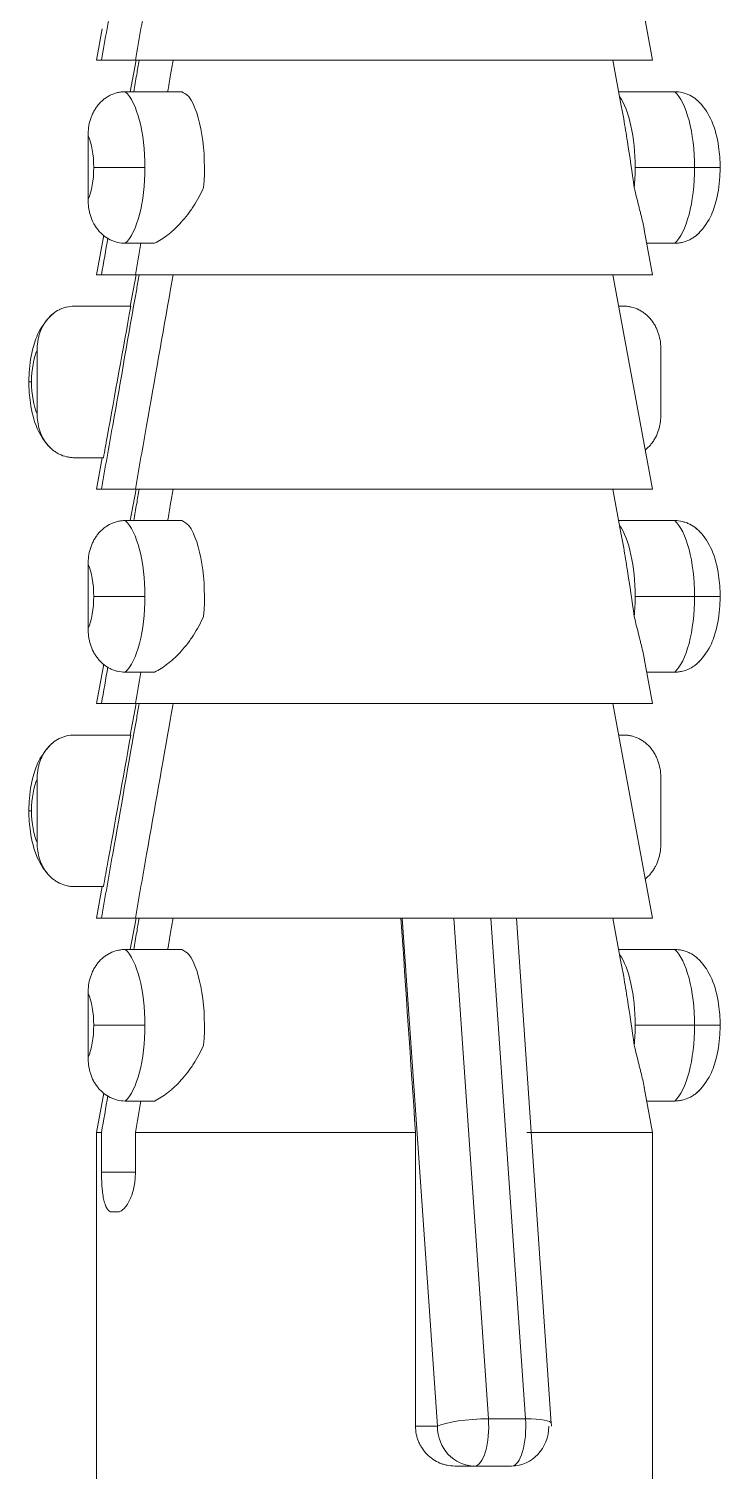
# Model space of a CAD drawing. Header units: millimetres. Extents: x 2433 to 4809, y -10272 to -6912.
# Drawn here: x 2997.44 to 3006.14, y -7184.8 to -7166.64 of the extents above; entities that cross this region are included whole.
import ezdxf

# ---------------------------------------------------------------- set-up
doc = ezdxf.new("R2010")
doc.units = ezdxf.units.MM

msp = doc.modelspace()

# ---------------------------------------------------------------- linework, layer by layer
at = {"linetype": 'Continuous', "lineweight": 18, "extrusion": (-1.22465e-16, -1, 0)}
for p, q in [((3005.286, -7167.037), (3004.786, -7164.337)), ((2998.359, -7166.641), (2998.286, -7167.037)), ((2998.35, -7167.037), (2998.286, -7167.037)), ((2998.35, -7167.037), (2998.777, -7167.037)), ((2998.786, -7167.037), (2998.713, -7167.433)), ((3005.286, -7167.037), (2998.777, -7167.037)), ((3004.892, -7167.612), (3004.786, -7167.037)), ((2998.649, -7167.433), (2999.36, -7167.433)), ((3005.564, -7167.433), (3004.859, -7167.433)), ((2998.181, -7168.787), (2998.181, -7167.987)), ((3005.286, -7169.737), (3005.181, -7169.171)), ((2998.378, -7169.241), (2998.286, -7169.737)), ((2998.649, -7169.341), (2999.017, -7169.341)), ((3005.564, -7169.341), (3005.213, -7169.341)), ((2998.35, -7169.737), (2998.286, -7169.737)), ((2998.35, -7169.737), (2998.777, -7169.737)), ((2998.786, -7169.737), (2998.713, -7170.133)), ((3005.286, -7169.737), (2998.777, -7169.737)), ((3005.286, -7172.437), (3004.786, -7169.737)), ((2998.008, -7170.133), (2998.719, -7170.133)), ((3004.923, -7170.133), (3004.859, -7170.133)), ((2997.541, -7170.687), (2997.541, -7171.487)), ((3005.39, -7170.687), (3005.39, -7171.487)), ((2998.008, -7172.041), (2998.376, -7172.041)), ((2998.359, -7172.041), (2998.286, -7172.437)), ((2998.35, -7172.437), (2998.286, -7172.437)), ((2998.35, -7172.437), (2998.777, -7172.437)), ((2998.786, -7172.437), (2998.713, -7172.833)), ((3005.286, -7172.437), (2998.777, -7172.437)), ((3004.892, -7173.012), (3004.786, -7172.437)), ((2998.649, -7172.833), (2999.36, -7172.833)), ((3005.564, -7172.833), (3004.859, -7172.833)), ((2998.181, -7174.187), (2998.181, -7173.387)), ((2998.378, -7174.641), (2998.286, -7175.137)), ((3005.286, -7175.137), (3005.181, -7174.571)), ((2998.649, -7174.741), (2999.017, -7174.741)), ((3005.564, -7174.741), (3005.213, -7174.741)), ((2998.35, -7175.137), (2998.286, -7175.137)), ((2998.35, -7175.137), (2998.777, -7175.137)), ((2998.786, -7175.137), (2998.713, -7175.533)), ((3005.286, -7175.137), (2998.777, -7175.137)), ((3005.286, -7177.837), (3004.786, -7175.137)), ((2998.008, -7175.533), (2998.719, -7175.533)), ((3004.923, -7175.533), (3004.859, -7175.533)), ((2997.541, -7176.087), (2997.541, -7176.887)), ((3005.39, -7176.087), (3005.39, -7176.887)), ((2998.008, -7177.441), (2998.376, -7177.441)), ((2998.359, -7177.441), (2998.286, -7177.837)), ((2998.35, -7177.837), (2998.286, -7177.837)), ((2998.35, -7177.837), (2998.777, -7177.837)), ((2998.786, -7177.837), (2998.713, -7178.233)), ((3005.286, -7177.837), (2998.777, -7177.837)), ((3004.011, -7184.203), (3003.572, -7177.837)), ((3004.892, -7178.412), (3004.786, -7177.837)), ((2998.649, -7178.233), (2999.36, -7178.233)), ((3005.564, -7178.233), (3004.859, -7178.233)), ((2998.181, -7179.587), (2998.181, -7178.787)), ((2998.378, -7180.041), (2998.286, -7180.537)), ((3005.286, -7180.537), (3005.181, -7179.971)), ((2998.649, -7180.141), (2999.017, -7180.141)), ((3005.564, -7180.141), (3005.213, -7180.141)), ((2998.35, -7180.537), (2998.286, -7180.537)), ((2998.286, -7180.537), (2998.286, -7186.537)), ((2998.35, -7180.537), (2998.35, -7181.037)), ((2998.777, -7180.537), (3002.302, -7180.537)), ((2998.777, -7180.537), (2998.777, -7181.037)), ((3002.302, -7184.237), (3002.302, -7180.537)), ((3003.704, -7180.537), (3005.286, -7180.537)), ((3005.286, -7186.537), (3005.286, -7180.537)), ((2998.552, -7181.537), (2998.481, -7181.537)), ((3003.045, -7184.737), (3002.795, -7184.737)), ((3003.045, -7184.737), (3003.512, -7184.737))]:
    msp.add_line(p, q, dxfattribs=at)
at = {"linetype": 'Continuous', "lineweight": 13, "extrusion": (-1.22465e-16, -1, 0)}
for p, q in [((2998.898, -7168.387), (2998.253, -7168.387)), ((3005.813, -7168.387), (3005.066, -7168.387)), ((3005.813, -7168.387), (3006.135, -7168.387)), ((2997.437, -7171.087), (2997.47, -7171.087)), ((2998.898, -7173.787), (2998.253, -7173.787)), ((3005.813, -7173.787), (3005.066, -7173.787)), ((3005.813, -7173.787), (3006.135, -7173.787)), ((2997.437, -7176.487), (2997.47, -7176.487)), ((3002.578, -7184.237), (3002.136, -7177.837)), ((3002.785, -7177.837), (3003.22, -7184.142)), ((3003.687, -7184.142), (3003.252, -7177.837)), ((2998.898, -7179.187), (2998.253, -7179.187)), ((3005.813, -7179.187), (3005.066, -7179.187)), ((3005.813, -7179.187), (3006.135, -7179.187)), ((2998.35, -7181.037), (2998.777, -7181.037)), ((3002.302, -7184.237), (3002.578, -7184.237)), ((3003.22, -7184.142), (3003.687, -7184.142))]:
    msp.add_line(p, q, dxfattribs=at)
at = {"linetype": 'Continuous', "lineweight": 18}
msp.add_arc((3003.512, -7184.237), 0.5, 0, 3.95, dxfattribs=at)
at = {"linetype": 'Continuous', "lineweight": 13}
for centre, major_axis, ratio, start_param, end_param in [((2998.542, -7168.387), (0, 1), 0.355976, 4.712389, 5.978493), ((3005.457, -7168.387), (0, -1), 0.355976, 1.570796, 2.8369), ((2998.075, -7168.387), (0, -0.5), 0.355976, 1.570796, 2.498092), ((2998.075, -7168.387), (0, -0.5), 0.355976, 0.643501, 1.570796), ((2998.542, -7168.387), (0, 1), 0.355976, 3.446285, 4.712389), ((3005.457, -7168.387), (0, -1), 0.355976, 0.304693, 1.570796), ((2997.648, -7171.087), (0, -0.5), 0.355976, 3.785094, 4.712389), ((2997.648, -7171.087), (0, -0.5), 0.355976, 4.712389, 5.639684), ((2998.542, -7173.787), (0, 1), 0.355976, 4.712389, 5.978493), ((3005.457, -7173.787), (0, -1), 0.355976, 1.570796, 2.8369), ((2998.075, -7173.787), (0, -0.5), 0.355976, 1.570796, 2.498092), ((2998.075, -7173.787), (0, -0.5), 0.355976, 0.643501, 1.570796), ((2998.542, -7173.787), (0, 1), 0.355976, 3.446285, 4.712389), ((3005.457, -7173.787), (0, -1), 0.355976, 0.304693, 1.570796), ((2997.648, -7176.487), (0, -0.5), 0.355976, 3.785094, 4.712389), ((2997.648, -7176.487), (0, -0.5), 0.355976, 4.712389, 5.639684), ((2998.542, -7179.187), (0, 1), 0.355976, 4.712389, 5.978493), ((3005.457, -7179.187), (0, -1), 0.355976, 1.570796, 2.8369), ((2998.075, -7179.187), (0, -0.5), 0.355976, 1.570796, 2.498092), ((2998.075, -7179.187), (0, -0.5), 0.355976, 0.643501, 1.570796), ((2998.542, -7179.187), (0, 1), 0.355976, 3.446285, 4.712389), ((3005.457, -7179.187), (0, -1), 0.355976, 0.304693, 1.570796), ((3003.045, -7184.237), (0.499, 0.034), 0.177949, 1.200653, 2.771449), ((3003.045, -7184.237), (0, -0.5), 0.934495, 4.712389, 6.283185), ((3003.045, -7184.237), (0, 0.5), 0.355976, 3.141593, 4.903982), ((3003.512, -7184.237), (0, -0.5), 0.355976, 0, 1.762389), ((3003.512, -7184.237), (0.499, 0.034), 0.177949, 0.000027, 1.200653)]:
    msp.add_ellipse(centre, major_axis=major_axis, ratio=ratio, start_param=start_param, end_param=end_param, dxfattribs=at)
at = {"linetype": 'Continuous', "lineweight": 18}
for centre, major_axis, ratio, start_param, end_param in [((2999.29, -7168.387), (0, 1), 0.355976, 4.457766, 5.814651), ((3004.71, -7168.387), (0, 1), 0.355976, 4.712389, 5.814651), ((3004.71, -7168.387), (0, 1), 0.355976, 4.457766, 4.712389), ((2999.29, -7173.787), (0, 1), 0.355976, 4.457766, 5.814651), ((3004.71, -7173.787), (0, 1), 0.355976, 4.712389, 5.814651), ((3004.71, -7173.787), (0, 1), 0.355976, 4.457766, 4.712389), ((2999.29, -7179.187), (0, 1), 0.355976, 4.457766, 5.814651), ((3004.71, -7179.187), (0, 1), 0.355976, 4.712389, 5.814651), ((3004.71, -7179.187), (0, 1), 0.355976, 4.457766, 4.712389), ((3003.512, -7184.237), (0, -0.5), 0.934495, 0, 1.570796)]:
    msp.add_ellipse(centre, major_axis=major_axis, ratio=ratio, start_param=start_param, end_param=end_param, dxfattribs=at)
for points, knots in [([(2998.826, -7164.337), (2998.815, -7164.398), (2998.804, -7164.459), (2998.692, -7165.091), (2998.592, -7165.663), (2998.444, -7166.502), (2998.397, -7166.77), (2998.35, -7167.037)], [0, 0, 0, 0, 0.067447, 0.067447, 0.702741, 0.702741, 1, 1, 1, 1]), ([(2999.253, -7164.337), (2999.242, -7164.398), (2999.231, -7164.459), (2999.12, -7165.091), (2999.019, -7165.663), (2998.871, -7166.502), (2998.824, -7166.77), (2998.777, -7167.037)], [0, 0, 0, 0, 0.067447, 0.067447, 0.702741, 0.702741, 1, 1, 1, 1]), ([(2998.826, -7167.037), (2998.815, -7167.098), (2998.804, -7167.159), (2998.781, -7167.291), (2998.768, -7167.362), (2998.756, -7167.433)], [0, 0, 0, 0, 0.459752, 0.459752, 1, 1, 1, 1]), ([(2999.253, -7167.037), (2999.242, -7167.098), (2999.231, -7167.159), (2999.208, -7167.291), (2999.195, -7167.362), (2999.183, -7167.433)], [0, 0, 0, 0, 0.459752, 0.459752, 1, 1, 1, 1]), ([(2998.181, -7167.987), (2998.181, -7167.917), (2998.19, -7167.849), (2998.216, -7167.767), (2998.222, -7167.75), (2998.235, -7167.719), (2998.249, -7167.688), (2998.267, -7167.658), (2998.281, -7167.637), (2998.285, -7167.63), (2998.295, -7167.616), (2998.301, -7167.61), (2998.327, -7167.576), (2998.351, -7167.553), (2998.389, -7167.521), (2998.403, -7167.512), (2998.424, -7167.498), (2998.431, -7167.494), (2998.445, -7167.486), (2998.452, -7167.482), (2998.489, -7167.463), (2998.52, -7167.452), (2998.567, -7167.441), (2998.584, -7167.438), (2998.616, -7167.434), (2998.632, -7167.433), (2998.649, -7167.433)], [0, 0, 0, 0, 0.25, 0.25, 0.3125, 0.3125, 0.375, 0.4375, 0.4375, 0.46875, 0.46875, 0.5, 0.5, 0.625, 0.625, 0.6875, 0.6875, 0.71875, 0.71875, 0.75, 0.75, 0.875, 0.875, 0.9375, 0.9375, 1, 1, 1, 1]), ([(3005.564, -7167.433), (3005.597, -7167.433), (3005.629, -7167.437), (3005.676, -7167.448), (3005.692, -7167.453), (3005.723, -7167.464), (3005.738, -7167.471), (3005.782, -7167.492), (3005.809, -7167.51), (3005.838, -7167.534), (3005.841, -7167.536), (3005.844, -7167.539)], [0, 0, 0, 0, 0.321117, 0.321117, 0.481676, 0.481676, 0.642235, 0.642235, 0.963352, 0.963352, 1, 1, 1, 1]), ([(3006.135, -7168.387), (3006.135, -7168.296), (3006.12, -7168.09), (3006.049, -7167.809), (3005.933, -7167.621), (3005.85, -7167.543), (3005.835, -7167.53)], [0, 0, 0, 0, 0.265683, 0.628412, 0.938194, 1, 1, 1, 1]), ([(3004.892, -7167.609), (3004.902, -7167.664), (3004.912, -7167.719), (3004.938, -7167.869), (3004.953, -7167.964), (3004.999, -7168.25), (3005.027, -7168.444), (3005.054, -7168.639)], [0, 0, 0, 0, 0.164651, 0.164651, 0.4431, 0.4431, 1, 1, 1, 1]), ([(3005.835, -7169.244), (3005.909, -7169.174), (3006.016, -7169.034), (3006.103, -7168.771), (3006.132, -7168.551), (3006.135, -7168.412), (3006.135, -7168.387)], [0, 0, 0, 0, 0.327084, 0.583022, 0.924325, 1, 1, 1, 1]), ([(2999.634, -7168.639), (2999.616, -7168.681), (2999.597, -7168.722), (2999.555, -7168.8), (2999.533, -7168.838), (2999.497, -7168.892), (2999.485, -7168.91), (2999.46, -7168.945), (2999.448, -7168.963), (2999.409, -7169.013), (2999.382, -7169.045), (2999.328, -7169.105), (2999.3, -7169.134), (2999.258, -7169.173), (2999.244, -7169.186), (2999.215, -7169.211), (2999.201, -7169.223), (2999.158, -7169.256), (2999.129, -7169.277), (2999.072, -7169.312), (2999.044, -7169.328), (2999.017, -7169.341)], [0, 0, 0, 0, 0.125, 0.125, 0.25, 0.25, 0.3125, 0.3125, 0.375, 0.375, 0.5, 0.5, 0.625, 0.625, 0.6875, 0.6875, 0.75, 0.75, 0.875, 0.875, 1, 1, 1, 1]), ([(3005.054, -7168.639), (3005.064, -7168.681), (3005.074, -7168.722), (3005.093, -7168.8), (3005.103, -7168.838), (3005.116, -7168.892), (3005.121, -7168.91), (3005.13, -7168.945), (3005.134, -7168.963), (3005.146, -7169.013), (3005.154, -7169.045), (3005.168, -7169.105), (3005.174, -7169.134), (3005.18, -7169.166), (3005.181, -7169.172), (3005.182, -7169.177)], [0, 0, 0, 0, 0.191612, 0.191612, 0.383225, 0.383225, 0.479031, 0.479031, 0.574837, 0.574837, 0.766449, 0.766449, 0.958061, 0.958061, 1, 1, 1, 1]), ([(2998.649, -7169.341), (2998.616, -7169.341), (2998.584, -7169.337), (2998.537, -7169.326), (2998.521, -7169.321), (2998.49, -7169.31), (2998.475, -7169.304), (2998.431, -7169.282), (2998.403, -7169.264), (2998.371, -7169.238), (2998.364, -7169.232), (2998.352, -7169.221), (2998.334, -7169.204), (2998.306, -7169.173), (2998.286, -7169.145), (2998.267, -7169.117), (2998.258, -7169.102), (2998.234, -7169.057), (2998.221, -7169.025), (2998.206, -7168.976), (2998.202, -7168.959), (2998.194, -7168.925), (2998.191, -7168.908), (2998.184, -7168.857), (2998.181, -7168.822), (2998.181, -7168.787)], [0, 0, 0, 0, 0.125, 0.125, 0.1875, 0.1875, 0.25, 0.25, 0.375, 0.375, 0.40625, 0.40625, 0.4375, 0.5, 0.5625, 0.5625, 0.625, 0.625, 0.75, 0.75, 0.8125, 0.8125, 0.875, 0.875, 1, 1, 1, 1]), ([(3005.875, -7169.207), (3005.863, -7169.22), (3005.85, -7169.231), (3005.823, -7169.253), (3005.81, -7169.263), (3005.789, -7169.276), (3005.782, -7169.281), (3005.768, -7169.289), (3005.76, -7169.293), (3005.724, -7169.311), (3005.693, -7169.322), (3005.645, -7169.333), (3005.629, -7169.336), (3005.597, -7169.34), (3005.58, -7169.341), (3005.564, -7169.341)], [0, 0, 0, 0, 0.148816, 0.148816, 0.29068, 0.29068, 0.361612, 0.361612, 0.432544, 0.432544, 0.716272, 0.716272, 0.858136, 0.858136, 1, 1, 1, 1]), ([(2998.826, -7169.737), (2998.815, -7169.798), (2998.804, -7169.859), (2998.692, -7170.491), (2998.592, -7171.063), (2998.444, -7171.902), (2998.397, -7172.17), (2998.35, -7172.437)], [0, 0, 0, 0, 0.067447, 0.067447, 0.702741, 0.702741, 1, 1, 1, 1]), ([(2999.253, -7169.737), (2999.242, -7169.798), (2999.231, -7169.859), (2999.12, -7170.491), (2999.019, -7171.063), (2998.871, -7171.902), (2998.824, -7172.17), (2998.777, -7172.437)], [0, 0, 0, 0, 0.067447, 0.067447, 0.702741, 0.702741, 1, 1, 1, 1]), ([(2997.737, -7170.23), (2997.663, -7170.301), (2997.556, -7170.441), (2997.469, -7170.703), (2997.44, -7170.924), (2997.437, -7171.062), (2997.437, -7171.087)], [0, 0, 0, 0, 0.327084, 0.583022, 0.924325, 1, 1, 1, 1]), ([(2998.008, -7170.133), (2997.975, -7170.133), (2997.943, -7170.137), (2997.896, -7170.148), (2997.88, -7170.153), (2997.849, -7170.164), (2997.834, -7170.171), (2997.79, -7170.192), (2997.763, -7170.21), (2997.73, -7170.237), (2997.724, -7170.242), (2997.711, -7170.253), (2997.693, -7170.271), (2997.665, -7170.302), (2997.645, -7170.329), (2997.626, -7170.357), (2997.618, -7170.372), (2997.594, -7170.418), (2997.581, -7170.449), (2997.565, -7170.499), (2997.561, -7170.515), (2997.553, -7170.549), (2997.55, -7170.566), (2997.543, -7170.618), (2997.541, -7170.652), (2997.541, -7170.687)], [0, 0, 0, 0, 0.125, 0.125, 0.1875, 0.1875, 0.25, 0.25, 0.375, 0.375, 0.40625, 0.40625, 0.4375, 0.5, 0.5625, 0.5625, 0.625, 0.625, 0.75, 0.75, 0.8125, 0.8125, 0.875, 0.875, 1, 1, 1, 1]), ([(2998.719, -7170.133), (2998.62, -7170.684), (2998.52, -7171.235), (2998.406, -7171.871), (2998.391, -7171.956), (2998.376, -7172.041)], [0, 0, 0, 0, 0.866606, 0.866606, 1, 1, 1, 1]), ([(3005.39, -7170.687), (3005.39, -7170.617), (3005.382, -7170.549), (3005.356, -7170.467), (3005.35, -7170.45), (3005.337, -7170.419), (3005.323, -7170.388), (3005.305, -7170.358), (3005.291, -7170.337), (3005.287, -7170.33), (3005.277, -7170.316), (3005.271, -7170.31), (3005.245, -7170.276), (3005.221, -7170.253), (3005.183, -7170.221), (3005.169, -7170.212), (3005.148, -7170.198), (3005.141, -7170.194), (3005.127, -7170.186), (3005.12, -7170.182), (3005.083, -7170.163), (3005.052, -7170.152), (3005.005, -7170.141), (3004.988, -7170.138), (3004.956, -7170.134), (3004.94, -7170.133), (3004.923, -7170.133)], [0, 0, 0, 0, 0.25, 0.25, 0.3125, 0.3125, 0.375, 0.4375, 0.4375, 0.46875, 0.46875, 0.5, 0.5, 0.625, 0.625, 0.6875, 0.6875, 0.71875, 0.71875, 0.75, 0.75, 0.875, 0.875, 0.9375, 0.9375, 1, 1, 1, 1]), ([(2997.437, -7171.087), (2997.437, -7171.178), (2997.452, -7171.384), (2997.523, -7171.666), (2997.639, -7171.854), (2997.722, -7171.932), (2997.737, -7171.944)], [0, 0, 0, 0, 0.265683, 0.628412, 0.938194, 1, 1, 1, 1]), ([(2997.541, -7171.487), (2997.541, -7171.557), (2997.55, -7171.625), (2997.575, -7171.708), (2997.581, -7171.724), (2997.594, -7171.756), (2997.609, -7171.787), (2997.626, -7171.816), (2997.64, -7171.837), (2997.645, -7171.844), (2997.655, -7171.858), (2997.66, -7171.865), (2997.686, -7171.898), (2997.71, -7171.922), (2997.749, -7171.953), (2997.762, -7171.963), (2997.783, -7171.976), (2997.79, -7171.981), (2997.804, -7171.989), (2997.812, -7171.993), (2997.848, -7172.011), (2997.879, -7172.022), (2997.927, -7172.033), (2997.943, -7172.036), (2997.975, -7172.04), (2997.992, -7172.041), (2998.008, -7172.041)], [0, 0, 0, 0, 0.25, 0.25, 0.3125, 0.3125, 0.375, 0.4375, 0.4375, 0.46875, 0.46875, 0.5, 0.5, 0.625, 0.625, 0.6875, 0.6875, 0.71875, 0.71875, 0.75, 0.75, 0.875, 0.875, 0.9375, 0.9375, 1, 1, 1, 1]), ([(3005.195, -7171.943), (3005.202, -7171.938), (3005.208, -7171.932), (3005.22, -7171.921), (3005.238, -7171.904), (3005.266, -7171.873), (3005.286, -7171.845), (3005.305, -7171.817), (3005.314, -7171.802), (3005.337, -7171.757), (3005.351, -7171.725), (3005.366, -7171.676), (3005.37, -7171.659), (3005.378, -7171.625), (3005.381, -7171.608), (3005.388, -7171.557), (3005.39, -7171.522), (3005.39, -7171.487)], [0, 0, 0, 0, 0.048883, 0.048883, 0.098942, 0.199059, 0.299177, 0.299177, 0.399294, 0.399294, 0.59953, 0.59953, 0.699647, 0.699647, 0.799765, 0.799765, 1, 1, 1, 1]), ([(2998.826, -7172.437), (2998.815, -7172.498), (2998.804, -7172.559), (2998.781, -7172.691), (2998.768, -7172.762), (2998.756, -7172.833)], [0, 0, 0, 0, 0.459752, 0.459752, 1, 1, 1, 1]), ([(2999.253, -7172.437), (2999.242, -7172.498), (2999.231, -7172.559), (2999.208, -7172.691), (2999.195, -7172.762), (2999.183, -7172.833)], [0, 0, 0, 0, 0.459752, 0.459752, 1, 1, 1, 1]), ([(2998.181, -7173.387), (2998.181, -7173.317), (2998.19, -7173.249), (2998.216, -7173.167), (2998.222, -7173.15), (2998.235, -7173.119), (2998.249, -7173.088), (2998.267, -7173.058), (2998.281, -7173.037), (2998.285, -7173.03), (2998.295, -7173.016), (2998.301, -7173.01), (2998.327, -7172.976), (2998.351, -7172.953), (2998.389, -7172.921), (2998.403, -7172.912), (2998.424, -7172.898), (2998.431, -7172.894), (2998.445, -7172.886), (2998.452, -7172.882), (2998.489, -7172.863), (2998.52, -7172.852), (2998.567, -7172.841), (2998.584, -7172.838), (2998.616, -7172.834), (2998.632, -7172.833), (2998.649, -7172.833)], [0, 0, 0, 0, 0.25, 0.25, 0.3125, 0.3125, 0.375, 0.4375, 0.4375, 0.46875, 0.46875, 0.5, 0.5, 0.625, 0.625, 0.6875, 0.6875, 0.71875, 0.71875, 0.75, 0.75, 0.875, 0.875, 0.9375, 0.9375, 1, 1, 1, 1]), ([(3005.564, -7172.833), (3005.597, -7172.833), (3005.629, -7172.837), (3005.676, -7172.848), (3005.692, -7172.853), (3005.723, -7172.864), (3005.738, -7172.871), (3005.782, -7172.892), (3005.809, -7172.91), (3005.838, -7172.934), (3005.841, -7172.936), (3005.844, -7172.939)], [0, 0, 0, 0, 0.321117, 0.321117, 0.481676, 0.481676, 0.642235, 0.642235, 0.963352, 0.963352, 1, 1, 1, 1]), ([(3004.892, -7173.009), (3004.902, -7173.064), (3004.912, -7173.119), (3004.938, -7173.269), (3004.953, -7173.364), (3004.999, -7173.65), (3005.027, -7173.844), (3005.054, -7174.039)], [0, 0, 0, 0, 0.164651, 0.164651, 0.4431, 0.4431, 1, 1, 1, 1]), ([(3006.135, -7173.787), (3006.135, -7173.696), (3006.12, -7173.49), (3006.049, -7173.209), (3005.933, -7173.021), (3005.85, -7172.943), (3005.835, -7172.93)], [0, 0, 0, 0, 0.265683, 0.628412, 0.938194, 1, 1, 1, 1]), ([(3005.835, -7174.644), (3005.909, -7174.574), (3006.016, -7174.434), (3006.103, -7174.171), (3006.132, -7173.951), (3006.135, -7173.812), (3006.135, -7173.787)], [0, 0, 0, 0, 0.327084, 0.583022, 0.924325, 1, 1, 1, 1]), ([(2999.634, -7174.039), (2999.616, -7174.081), (2999.597, -7174.122), (2999.555, -7174.2), (2999.533, -7174.238), (2999.497, -7174.292), (2999.485, -7174.31), (2999.46, -7174.345), (2999.448, -7174.363), (2999.409, -7174.413), (2999.382, -7174.445), (2999.328, -7174.505), (2999.3, -7174.534), (2999.258, -7174.573), (2999.244, -7174.586), (2999.215, -7174.611), (2999.201, -7174.623), (2999.158, -7174.656), (2999.129, -7174.677), (2999.072, -7174.712), (2999.044, -7174.728), (2999.017, -7174.741)], [0, 0, 0, 0, 0.125, 0.125, 0.25, 0.25, 0.3125, 0.3125, 0.375, 0.375, 0.5, 0.5, 0.625, 0.625, 0.6875, 0.6875, 0.75, 0.75, 0.875, 0.875, 1, 1, 1, 1]), ([(3005.054, -7174.039), (3005.064, -7174.081), (3005.074, -7174.122), (3005.093, -7174.2), (3005.103, -7174.238), (3005.116, -7174.292), (3005.121, -7174.31), (3005.13, -7174.345), (3005.134, -7174.363), (3005.146, -7174.413), (3005.154, -7174.445), (3005.168, -7174.505), (3005.174, -7174.534), (3005.18, -7174.566), (3005.181, -7174.572), (3005.182, -7174.577)], [0, 0, 0, 0, 0.191612, 0.191612, 0.383225, 0.383225, 0.479031, 0.479031, 0.574837, 0.574837, 0.766449, 0.766449, 0.958061, 0.958061, 1, 1, 1, 1]), ([(2998.649, -7174.741), (2998.616, -7174.741), (2998.584, -7174.737), (2998.537, -7174.726), (2998.521, -7174.721), (2998.49, -7174.71), (2998.475, -7174.704), (2998.431, -7174.682), (2998.403, -7174.664), (2998.371, -7174.638), (2998.364, -7174.632), (2998.352, -7174.621), (2998.334, -7174.604), (2998.306, -7174.573), (2998.286, -7174.545), (2998.267, -7174.517), (2998.258, -7174.502), (2998.234, -7174.457), (2998.221, -7174.425), (2998.206, -7174.376), (2998.202, -7174.359), (2998.194, -7174.325), (2998.191, -7174.308), (2998.184, -7174.257), (2998.181, -7174.222), (2998.181, -7174.187)], [0, 0, 0, 0, 0.125, 0.125, 0.1875, 0.1875, 0.25, 0.25, 0.375, 0.375, 0.40625, 0.40625, 0.4375, 0.5, 0.5625, 0.5625, 0.625, 0.625, 0.75, 0.75, 0.8125, 0.8125, 0.875, 0.875, 1, 1, 1, 1]), ([(3005.875, -7174.607), (3005.863, -7174.62), (3005.85, -7174.631), (3005.823, -7174.653), (3005.81, -7174.663), (3005.789, -7174.676), (3005.782, -7174.681), (3005.768, -7174.689), (3005.76, -7174.693), (3005.724, -7174.711), (3005.693, -7174.722), (3005.645, -7174.733), (3005.629, -7174.736), (3005.597, -7174.74), (3005.58, -7174.741), (3005.564, -7174.741)], [0, 0, 0, 0, 0.148816, 0.148816, 0.29068, 0.29068, 0.361612, 0.361612, 0.432544, 0.432544, 0.716272, 0.716272, 0.858136, 0.858136, 1, 1, 1, 1]), ([(2998.826, -7175.137), (2998.815, -7175.198), (2998.804, -7175.259), (2998.692, -7175.891), (2998.592, -7176.463), (2998.444, -7177.302), (2998.397, -7177.57), (2998.35, -7177.837)], [0, 0, 0, 0, 0.067447, 0.067447, 0.702741, 0.702741, 1, 1, 1, 1]), ([(2999.253, -7175.137), (2999.242, -7175.198), (2999.231, -7175.259), (2999.12, -7175.891), (2999.019, -7176.463), (2998.871, -7177.302), (2998.824, -7177.57), (2998.777, -7177.837)], [0, 0, 0, 0, 0.067447, 0.067447, 0.702741, 0.702741, 1, 1, 1, 1]), ([(2998.008, -7175.533), (2997.975, -7175.533), (2997.943, -7175.537), (2997.896, -7175.548), (2997.88, -7175.553), (2997.849, -7175.564), (2997.834, -7175.571), (2997.79, -7175.592), (2997.763, -7175.61), (2997.73, -7175.637), (2997.724, -7175.642), (2997.711, -7175.653), (2997.693, -7175.671), (2997.665, -7175.702), (2997.645, -7175.729), (2997.626, -7175.757), (2997.618, -7175.772), (2997.594, -7175.818), (2997.581, -7175.849), (2997.565, -7175.899), (2997.561, -7175.915), (2997.553, -7175.949), (2997.55, -7175.966), (2997.543, -7176.018), (2997.541, -7176.052), (2997.541, -7176.087)], [0, 0, 0, 0, 0.125, 0.125, 0.1875, 0.1875, 0.25, 0.25, 0.375, 0.375, 0.40625, 0.40625, 0.4375, 0.5, 0.5625, 0.5625, 0.625, 0.625, 0.75, 0.75, 0.8125, 0.8125, 0.875, 0.875, 1, 1, 1, 1]), ([(2998.719, -7175.533), (2998.62, -7176.084), (2998.52, -7176.635), (2998.406, -7177.271), (2998.391, -7177.356), (2998.376, -7177.441)], [0, 0, 0, 0, 0.866606, 0.866606, 1, 1, 1, 1]), ([(3005.39, -7176.087), (3005.39, -7176.017), (3005.382, -7175.949), (3005.356, -7175.867), (3005.35, -7175.85), (3005.337, -7175.819), (3005.323, -7175.788), (3005.305, -7175.758), (3005.291, -7175.737), (3005.287, -7175.73), (3005.277, -7175.716), (3005.271, -7175.71), (3005.245, -7175.676), (3005.221, -7175.653), (3005.183, -7175.621), (3005.169, -7175.612), (3005.148, -7175.598), (3005.141, -7175.594), (3005.127, -7175.586), (3005.12, -7175.582), (3005.083, -7175.563), (3005.052, -7175.552), (3005.005, -7175.541), (3004.988, -7175.538), (3004.956, -7175.534), (3004.94, -7175.533), (3004.923, -7175.533)], [0, 0, 0, 0, 0.25, 0.25, 0.3125, 0.3125, 0.375, 0.4375, 0.4375, 0.46875, 0.46875, 0.5, 0.5, 0.625, 0.625, 0.6875, 0.6875, 0.71875, 0.71875, 0.75, 0.75, 0.875, 0.875, 0.9375, 0.9375, 1, 1, 1, 1]), ([(2997.737, -7175.63), (2997.663, -7175.701), (2997.556, -7175.841), (2997.469, -7176.103), (2997.44, -7176.324), (2997.437, -7176.462), (2997.437, -7176.487)], [0, 0, 0, 0, 0.327084, 0.583022, 0.924325, 1, 1, 1, 1]), ([(2997.437, -7176.487), (2997.437, -7176.578), (2997.452, -7176.784), (2997.523, -7177.066), (2997.639, -7177.254), (2997.722, -7177.332), (2997.737, -7177.344)], [0, 0, 0, 0, 0.265683, 0.628412, 0.938194, 1, 1, 1, 1]), ([(2997.541, -7176.887), (2997.541, -7176.957), (2997.55, -7177.025), (2997.575, -7177.108), (2997.581, -7177.124), (2997.594, -7177.156), (2997.609, -7177.187), (2997.626, -7177.216), (2997.64, -7177.237), (2997.645, -7177.244), (2997.655, -7177.258), (2997.66, -7177.265), (2997.686, -7177.298), (2997.71, -7177.322), (2997.749, -7177.353), (2997.762, -7177.363), (2997.783, -7177.376), (2997.79, -7177.381), (2997.804, -7177.389), (2997.812, -7177.393), (2997.848, -7177.411), (2997.879, -7177.422), (2997.927, -7177.433), (2997.943, -7177.436), (2997.975, -7177.44), (2997.992, -7177.441), (2998.008, -7177.441)], [0, 0, 0, 0, 0.25, 0.25, 0.3125, 0.3125, 0.375, 0.4375, 0.4375, 0.46875, 0.46875, 0.5, 0.5, 0.625, 0.625, 0.6875, 0.6875, 0.71875, 0.71875, 0.75, 0.75, 0.875, 0.875, 0.9375, 0.9375, 1, 1, 1, 1]), ([(3005.195, -7177.343), (3005.202, -7177.338), (3005.208, -7177.332), (3005.22, -7177.321), (3005.238, -7177.304), (3005.266, -7177.273), (3005.286, -7177.245), (3005.305, -7177.217), (3005.314, -7177.202), (3005.337, -7177.157), (3005.351, -7177.125), (3005.366, -7177.076), (3005.37, -7177.059), (3005.378, -7177.025), (3005.381, -7177.008), (3005.388, -7176.957), (3005.39, -7176.922), (3005.39, -7176.887)], [0, 0, 0, 0, 0.048883, 0.048883, 0.098942, 0.199059, 0.299177, 0.299177, 0.399294, 0.399294, 0.59953, 0.59953, 0.699647, 0.699647, 0.799765, 0.799765, 1, 1, 1, 1]), ([(2998.826, -7177.837), (2998.815, -7177.898), (2998.804, -7177.959), (2998.781, -7178.091), (2998.768, -7178.162), (2998.756, -7178.233)], [0, 0, 0, 0, 0.459752, 0.459752, 1, 1, 1, 1]), ([(2999.253, -7177.837), (2999.242, -7177.898), (2999.231, -7177.959), (2999.208, -7178.091), (2999.195, -7178.162), (2999.183, -7178.233)], [0, 0, 0, 0, 0.459752, 0.459752, 1, 1, 1, 1]), ([(2998.181, -7178.787), (2998.181, -7178.717), (2998.19, -7178.649), (2998.216, -7178.567), (2998.222, -7178.55), (2998.235, -7178.519), (2998.249, -7178.488), (2998.267, -7178.458), (2998.281, -7178.437), (2998.285, -7178.43), (2998.295, -7178.416), (2998.301, -7178.41), (2998.327, -7178.376), (2998.351, -7178.353), (2998.389, -7178.321), (2998.403, -7178.312), (2998.424, -7178.298), (2998.431, -7178.294), (2998.445, -7178.286), (2998.452, -7178.282), (2998.489, -7178.263), (2998.52, -7178.252), (2998.567, -7178.241), (2998.584, -7178.238), (2998.616, -7178.234), (2998.632, -7178.233), (2998.649, -7178.233)], [0, 0, 0, 0, 0.25, 0.25, 0.3125, 0.3125, 0.375, 0.4375, 0.4375, 0.46875, 0.46875, 0.5, 0.5, 0.625, 0.625, 0.6875, 0.6875, 0.71875, 0.71875, 0.75, 0.75, 0.875, 0.875, 0.9375, 0.9375, 1, 1, 1, 1]), ([(3005.564, -7178.233), (3005.597, -7178.233), (3005.629, -7178.237), (3005.676, -7178.248), (3005.692, -7178.253), (3005.723, -7178.264), (3005.738, -7178.271), (3005.782, -7178.292), (3005.809, -7178.31), (3005.838, -7178.334), (3005.841, -7178.336), (3005.844, -7178.339)], [0, 0, 0, 0, 0.321117, 0.321117, 0.481676, 0.481676, 0.642235, 0.642235, 0.963352, 0.963352, 1, 1, 1, 1]), ([(3004.892, -7178.409), (3004.902, -7178.464), (3004.912, -7178.519), (3004.938, -7178.669), (3004.953, -7178.764), (3004.999, -7179.05), (3005.027, -7179.244), (3005.054, -7179.439)], [0, 0, 0, 0, 0.164651, 0.164651, 0.4431, 0.4431, 1, 1, 1, 1]), ([(3006.135, -7179.187), (3006.135, -7179.096), (3006.12, -7178.89), (3006.049, -7178.609), (3005.933, -7178.421), (3005.85, -7178.343), (3005.835, -7178.33)], [0, 0, 0, 0, 0.265683, 0.628412, 0.938194, 1, 1, 1, 1]), ([(3005.835, -7180.044), (3005.909, -7179.974), (3006.016, -7179.834), (3006.103, -7179.571), (3006.132, -7179.351), (3006.135, -7179.212), (3006.135, -7179.187)], [0, 0, 0, 0, 0.327084, 0.583022, 0.924325, 1, 1, 1, 1]), ([(2999.634, -7179.439), (2999.616, -7179.481), (2999.597, -7179.522), (2999.555, -7179.6), (2999.533, -7179.638), (2999.497, -7179.692), (2999.485, -7179.71), (2999.46, -7179.745), (2999.448, -7179.763), (2999.409, -7179.813), (2999.382, -7179.845), (2999.328, -7179.905), (2999.3, -7179.934), (2999.258, -7179.973), (2999.244, -7179.986), (2999.215, -7180.011), (2999.201, -7180.023), (2999.158, -7180.056), (2999.129, -7180.077), (2999.072, -7180.112), (2999.044, -7180.128), (2999.017, -7180.141)], [0, 0, 0, 0, 0.125, 0.125, 0.25, 0.25, 0.3125, 0.3125, 0.375, 0.375, 0.5, 0.5, 0.625, 0.625, 0.6875, 0.6875, 0.75, 0.75, 0.875, 0.875, 1, 1, 1, 1]), ([(3005.054, -7179.439), (3005.064, -7179.481), (3005.074, -7179.522), (3005.093, -7179.6), (3005.103, -7179.638), (3005.116, -7179.692), (3005.121, -7179.71), (3005.13, -7179.745), (3005.134, -7179.763), (3005.146, -7179.813), (3005.154, -7179.845), (3005.168, -7179.905), (3005.174, -7179.934), (3005.18, -7179.966), (3005.181, -7179.972), (3005.182, -7179.977)], [0, 0, 0, 0, 0.191612, 0.191612, 0.383225, 0.383225, 0.479031, 0.479031, 0.574837, 0.574837, 0.766449, 0.766449, 0.958061, 0.958061, 1, 1, 1, 1]), ([(2998.649, -7180.141), (2998.616, -7180.141), (2998.584, -7180.137), (2998.537, -7180.126), (2998.521, -7180.121), (2998.49, -7180.11), (2998.475, -7180.104), (2998.431, -7180.082), (2998.403, -7180.064), (2998.371, -7180.038), (2998.364, -7180.032), (2998.352, -7180.021), (2998.334, -7180.004), (2998.306, -7179.973), (2998.286, -7179.945), (2998.267, -7179.917), (2998.258, -7179.902), (2998.234, -7179.857), (2998.221, -7179.825), (2998.206, -7179.776), (2998.202, -7179.759), (2998.194, -7179.725), (2998.191, -7179.708), (2998.184, -7179.657), (2998.181, -7179.622), (2998.181, -7179.587)], [0, 0, 0, 0, 0.125, 0.125, 0.1875, 0.1875, 0.25, 0.25, 0.375, 0.375, 0.40625, 0.40625, 0.4375, 0.5, 0.5625, 0.5625, 0.625, 0.625, 0.75, 0.75, 0.8125, 0.8125, 0.875, 0.875, 1, 1, 1, 1]), ([(3005.875, -7180.007), (3005.863, -7180.02), (3005.85, -7180.031), (3005.823, -7180.053), (3005.81, -7180.063), (3005.789, -7180.076), (3005.782, -7180.081), (3005.768, -7180.089), (3005.76, -7180.093), (3005.724, -7180.111), (3005.693, -7180.122), (3005.645, -7180.133), (3005.629, -7180.136), (3005.597, -7180.14), (3005.58, -7180.141), (3005.564, -7180.141)], [0, 0, 0, 0, 0.148816, 0.148816, 0.29068, 0.29068, 0.361612, 0.361612, 0.432544, 0.432544, 0.716272, 0.716272, 0.858136, 0.858136, 1, 1, 1, 1]), ([(2998.35, -7181.037), (2998.35, -7181.07), (2998.351, -7181.103), (2998.353, -7181.151), (2998.353, -7181.167), (2998.355, -7181.198), (2998.356, -7181.214), (2998.36, -7181.259), (2998.363, -7181.288), (2998.369, -7181.329), (2998.371, -7181.342), (2998.376, -7181.367), (2998.379, -7181.379), (2998.387, -7181.414), (2998.393, -7181.434), (2998.402, -7181.457), (2998.403, -7181.462), (2998.407, -7181.47), (2998.413, -7181.482), (2998.423, -7181.5), (2998.431, -7181.511), (2998.44, -7181.52), (2998.445, -7181.524), (2998.46, -7181.534), (2998.47, -7181.537), (2998.481, -7181.537)], [0, 0, 0, 0, 0.125, 0.125, 0.1875, 0.1875, 0.25, 0.25, 0.375, 0.375, 0.4375, 0.4375, 0.5, 0.5, 0.625, 0.625, 0.65625, 0.65625, 0.6875, 0.75, 0.8125, 0.8125, 0.875, 0.875, 1, 1, 1, 1]), ([(2998.777, -7181.037), (2998.777, -7181.07), (2998.776, -7181.103), (2998.771, -7181.151), (2998.769, -7181.167), (2998.764, -7181.198), (2998.761, -7181.214), (2998.751, -7181.259), (2998.744, -7181.288), (2998.73, -7181.329), (2998.725, -7181.342), (2998.715, -7181.367), (2998.71, -7181.379), (2998.693, -7181.414), (2998.682, -7181.434), (2998.666, -7181.457), (2998.663, -7181.462), (2998.656, -7181.47), (2998.647, -7181.482), (2998.631, -7181.5), (2998.617, -7181.511), (2998.604, -7181.52), (2998.598, -7181.524), (2998.578, -7181.534), (2998.565, -7181.537), (2998.552, -7181.537)], [0, 0, 0, 0, 0.125, 0.125, 0.1875, 0.1875, 0.25, 0.25, 0.375, 0.375, 0.4375, 0.4375, 0.5, 0.5, 0.625, 0.625, 0.65625, 0.65625, 0.6875, 0.75, 0.8125, 0.8125, 0.875, 0.875, 1, 1, 1, 1]), ([(3002.795, -7184.737), (3002.763, -7184.737), (3002.732, -7184.734), (3002.686, -7184.724), (3002.67, -7184.72), (3002.64, -7184.711), (3002.624, -7184.705), (3002.58, -7184.687), (3002.552, -7184.671), (3002.512, -7184.644), (3002.498, -7184.634), (3002.473, -7184.614), (3002.461, -7184.603), (3002.427, -7184.568), (3002.406, -7184.543), (3002.379, -7184.502), (3002.37, -7184.488), (3002.354, -7184.459), (3002.34, -7184.43), (3002.329, -7184.399), (3002.319, -7184.368), (3002.315, -7184.352), (3002.305, -7184.303), (3002.302, -7184.27), (3002.302, -7184.237)], [0, 0, 0, 0, 0.125, 0.125, 0.1875, 0.1875, 0.25, 0.25, 0.375, 0.375, 0.4375, 0.4375, 0.5, 0.5, 0.625, 0.625, 0.6875, 0.6875, 0.75, 0.8125, 0.8125, 0.875, 0.875, 1, 1, 1, 1])]:
    msp.add_open_spline(points, degree=3, knots=knots, dxfattribs=at)
for points in [[(2999.36, -7167.433), (2999.391, -7167.45), (2999.421, -7167.47), (2999.45, -7167.495)], [(2998.432, -7169.273), (2998.404, -7169.428), (2998.377, -7169.583), (2998.35, -7169.737)], [(2998.847, -7169.341), (2998.824, -7169.473), (2998.8, -7169.605), (2998.777, -7169.737)], [(2999.36, -7172.833), (2999.391, -7172.85), (2999.421, -7172.87), (2999.45, -7172.895)], [(2998.432, -7174.673), (2998.404, -7174.828), (2998.377, -7174.983), (2998.35, -7175.137)], [(2998.847, -7174.741), (2998.824, -7174.873), (2998.8, -7175.005), (2998.777, -7175.137)], [(3002.302, -7180.537), (3002.241, -7179.637), (3002.18, -7178.737), (3002.119, -7177.837)], [(2999.36, -7178.233), (2999.391, -7178.25), (2999.421, -7178.27), (2999.45, -7178.295)], [(2998.432, -7180.073), (2998.404, -7180.228), (2998.377, -7180.383), (2998.35, -7180.537)], [(2998.847, -7180.141), (2998.824, -7180.273), (2998.8, -7180.405), (2998.777, -7180.537)]]:
    msp.add_open_spline(points, degree=3, dxfattribs=at)

doc.saveas('drawing.dxf')
